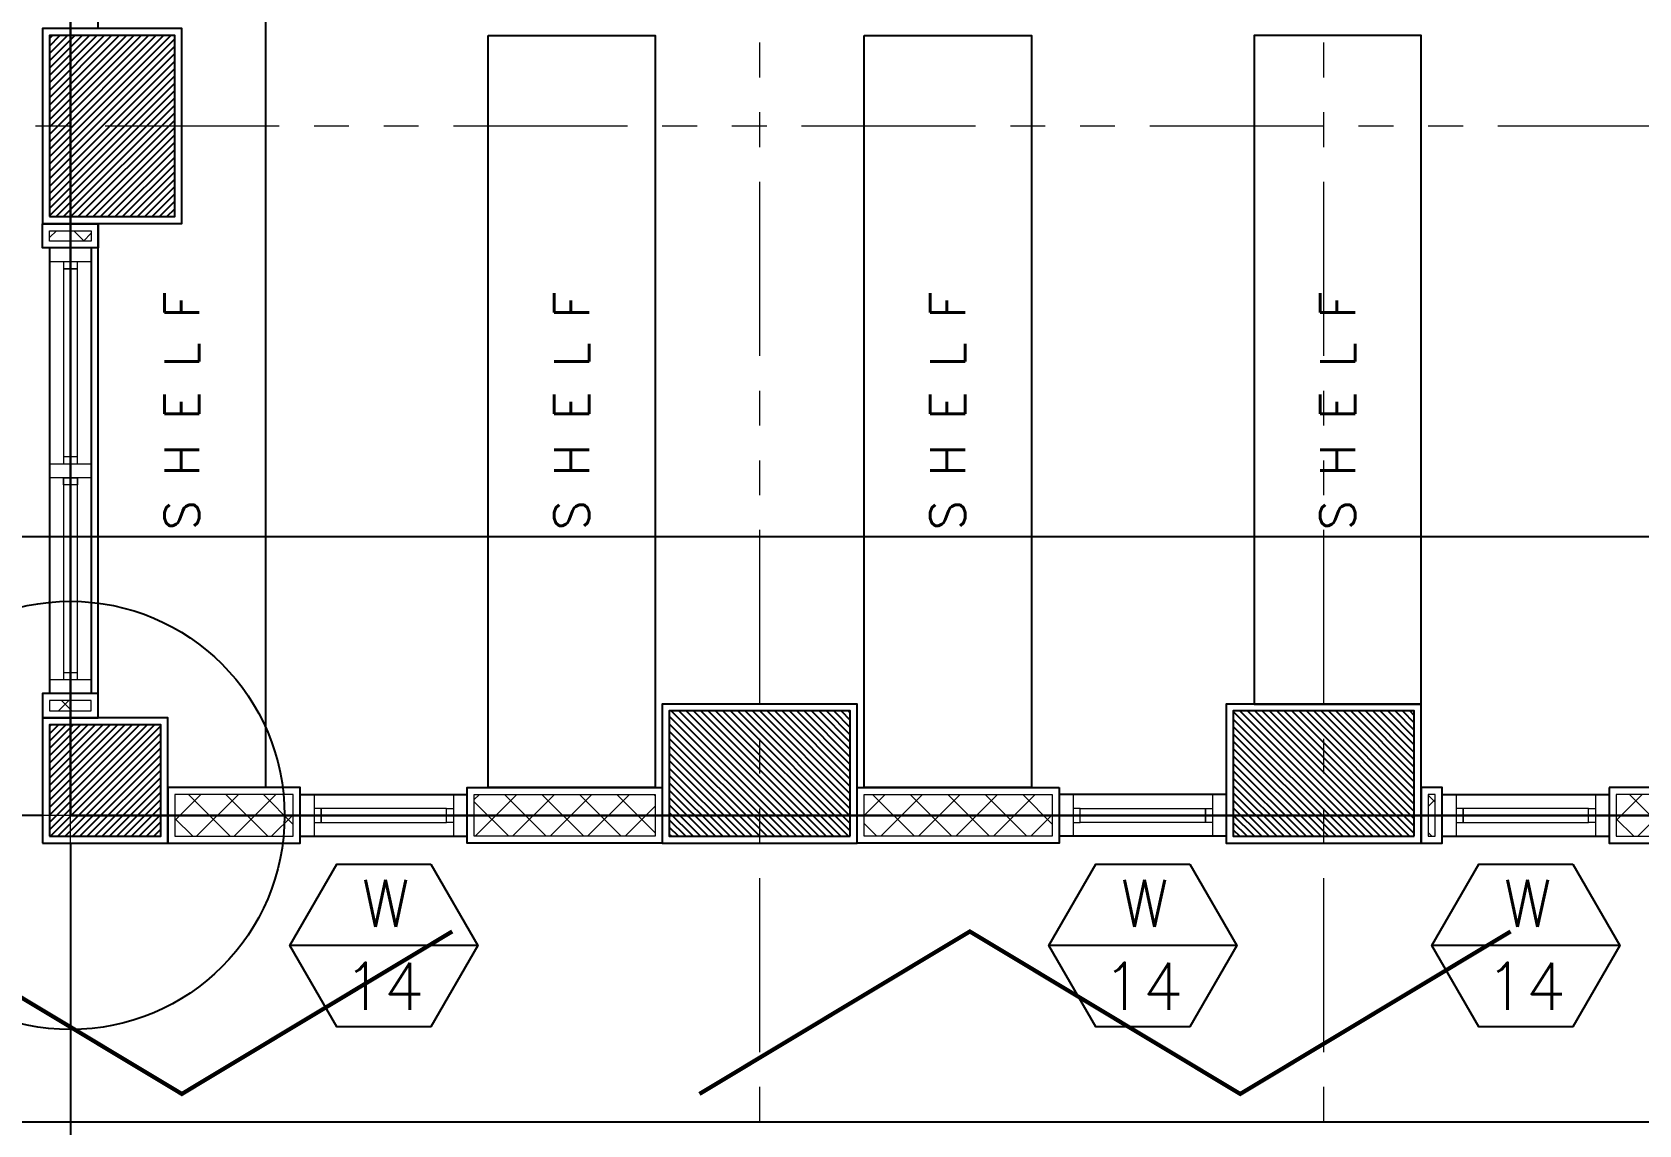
# Model space of a CAD drawing. Header units: metres. Extents: x -12400 to 1, y 0 to 106422.
# Drawn here: x -12086.89 to -12081.12, y 106387.46 to 106391.38 of the extents above; entities that cross this region are included whole.
import ezdxf
from ezdxf.enums import TextEntityAlignment as Align

# ---------------------------------------------------------------- set-up
doc = ezdxf.new("R2010")
doc.units = ezdxf.units.M
doc.header["$PDMODE"] = 35
doc.linetypes.add('PHANTOM2', pattern=[1.25, 0.625, -0.125, 0.125, -0.125, 0.125, -0.125])
for name, color, linetype, lineweight in [('.3', 6, 'Continuous', 30), ('0.1', 1, 'Continuous', 9), ('0.20', 2, 'Continuous', 20), ('A-DIM-100', 8, 'Continuous', 0), ('DIM 001', 251, 'Continuous', 13), ('HATCH', 250, 'Continuous', 5)]:
    doc.layers.add(name, color=color, linetype=linetype, lineweight=lineweight)
for name, color, linetype in [('1AR', 1, 'Continuous'), ('FIXTURE', 35, 'Continuous'), ('FURNITURE', 1, 'Continuous'), ('SCH-WIND', 181, 'Continuous'), ('stone', 15, 'Continuous'), ('WALL', 7, 'Continuous'), ('WINDOW', 1, 'Continuous')]:
    doc.layers.add(name, color=color, linetype=linetype)
doc.layers.add('GUIDELINES', color=206, linetype='Continuous', plot=False)
doc.styles.add('DIMTXT-100', font='arial.ttf')
doc.styles.add('swis721', font='swiss.ttf')
doc.styles.add('T-0.15', font='romans.shx', dxfattribs={"height": 0.15})
doc.styles.add('T.25', font='romans.shx', dxfattribs={"height": 0.2})
doc.dimstyles.new('D-100', dxfattribs={"dimtxt": 0.2, "dimasz": 0.15, "dimexe": 0.1, "dimexo": 0.1, "dimgap": 0.1, "dimtad": 1, "dimdec": 3, "dimzin": 4, "dimdsep": 46, "dimtxsty": 'DIMTXT-100', "dimblk": 'ARCHTICK', "dimcen": 0.2, "dimdle": 0.1, "dimclrd": 8, "dimclre": 8, "dimclrt": 2, "dimadec": 0, "dimazin": 1, "dimtfac": 1, "dimtdec": 3, "dimtofl": 0, "dimtmove": 2, "dimatfit": 3, "dimfxl": 1, "dimarcsym": 0})
doc.dimstyles.new('DIM 200', dxfattribs={"dimtxt": 200, "dimasz": 1, "dimexe": 0, "dimexo": 40, "dimgap": 50, "dimtad": 1, "dimtoh": 1, "dimdec": 0, "dimlfac": 2, "dimtxsty": 'swis721', "dimblk": 'CIR', "dimcen": 0, "dimclrd": 155, "dimclre": 155, "dimclrt": 4, "dimadec": 0, "dimazin": 0, "dimtfac": 1, "dimtdec": 0, "dimtix": 1, "dimtmove": 1, "dimatfit": 3, "dimldrblk": 'CIR', "dimfxl": 0, "dimarcsym": 0})

# ---------------------------------------------------------------- blocks, each defined once
blk = doc.blocks.new('CIR')
at = {"color": 4}
blk.add_circle((0, 0), 50, dxfattribs=at)
blk = doc.blocks.new('_ArchTick')
at = {"color": 0, "linetype": 'ByBlock', "const_width": 0.15}
blk.add_lwpolyline([(-0.5, -0.5), (0.5, 0.5)], dxfattribs=at)
blk = doc.blocks.new('*D1877')
at = {"layer": 'DEFPOINTS', "color": 0, "transparency": 16777216}
for p in [(-12086.75441529414, 106407.0702236537), (-12089.80441529416, 106388.5702236537), (-12086.75441529414, 106388.5702236537)]:
    blk.add_point(p, dxfattribs=at)
at = {"layer": 'DIM 001', "color": 8, "lineweight": -2, "transparency": 16777216}
for p, q in [((-12089.80441529416, 106407.1702236538), (-12089.80441529416, 106388.4702236537)), ((-12086.85441529414, 106407.0702236537), (-12089.90441529416, 106407.0702236537)), ((-12086.85441529414, 106388.5702236537), (-12089.90441529416, 106388.5702236537))]:
    blk.add_line(p, q, dxfattribs=at)
at = {"layer": 'DIM 001', "color": 8, "lineweight": -2, "transparency": 16777216, "xscale": 0.15, "yscale": 0.15, "zscale": 0.15}
for p, rotation in [((-12089.80441529416, 106407.0702236537), 90), ((-12089.80441529416, 106388.5702236537), 270)]:
    blk.add_blockref('_ArchTick', p, dxfattribs=dict(at, rotation=rotation))
at = {"layer": 'DIM 001', "color": 2, "transparency": 16777216, "insert": (-12090.00652989168, 106397.8202236537), "char_height": 0.2, "attachment_point": 5, "rotation": 90, "style": 'DIMTXT-100'}
blk.add_mtext('18.500', dxfattribs=at)
blk = doc.blocks.new('*D1878')
at = {"layer": 'DEFPOINTS', "color": 0, "transparency": 16777216}
for p in [(-12086.75441529414, 106388.5702236537), (-12089.80441529417, 106387.4702236538), (-12087.85441529414, 106387.4702236538)]:
    blk.add_point(p, dxfattribs=at)
at = {"layer": 'DIM 001', "color": 8, "lineweight": -2, "transparency": 16777216}
for p, q in [((-12089.80441529417, 106388.6702236538), (-12089.80441529417, 106387.3702236538)), ((-12086.85441529414, 106388.5702236537), (-12089.90441529417, 106388.5702236537)), ((-12087.95441529414, 106387.4702236538), (-12089.90441529417, 106387.4702236538))]:
    blk.add_line(p, q, dxfattribs=at)
at = {"layer": 'DIM 001', "color": 8, "lineweight": -2, "transparency": 16777216, "xscale": 0.15, "yscale": 0.15, "zscale": 0.15}
for p, rotation in [((-12089.80441529417, 106388.5702236537), 90), ((-12089.80441529417, 106387.4702236538), 270)]:
    blk.add_blockref('_ArchTick', p, dxfattribs=dict(at, rotation=rotation))
at = {"layer": 'DIM 001', "color": 2, "transparency": 16777216, "insert": (-12090.00652989168, 106388.0202236537), "char_height": 0.2, "attachment_point": 5, "rotation": 90, "style": 'DIMTXT-100'}
blk.add_mtext('1.100', dxfattribs=at)
blk = doc.blocks.new('*D1879')
at = {"layer": 'DEFPOINTS', "color": 0, "transparency": 16777216}
for p in [(-12089.35441529416, 106392.4452236538), (-12086.75441529419, 106392.4452236538), (-12086.75441529414, 106388.5702236538)]:
    blk.add_point(p, dxfattribs=at)
at = {"layer": 'DIM 001', "color": 8, "lineweight": -2, "transparency": 16777216}
for p, q in [((-12089.35441529416, 106388.4702236538), (-12089.35441529416, 106392.5452236538)), ((-12086.85441529419, 106392.4452236538), (-12089.45441529416, 106392.4452236538)), ((-12086.85441529414, 106388.5702236538), (-12089.45441529416, 106388.5702236538))]:
    blk.add_line(p, q, dxfattribs=at)
at = {"layer": 'DIM 001', "color": 8, "lineweight": -2, "transparency": 16777216, "xscale": 0.15, "yscale": 0.15, "zscale": 0.15}
for p, rotation in [((-12089.35441529416, 106392.4452236538), 90), ((-12089.35441529416, 106388.5702236538), 270)]:
    blk.add_blockref('_ArchTick', p, dxfattribs=dict(at, rotation=rotation))
at = {"layer": 'DIM 001', "color": 2, "transparency": 16777216, "insert": (-12089.55659810449, 106390.5077236537), "char_height": 0.2, "attachment_point": 5, "rotation": 90, "style": 'DIMTXT-100'}
blk.add_mtext('3.875', dxfattribs=at)
blk = doc.blocks.new('*D1888')
at = {"layer": 'DEFPOINTS', "color": 0, "transparency": 16777216}
for p in [(-12074.90441529414, 106393.8452236537), (-12088.9044152942, 106389.5702236539), (-12077.75441529414, 106389.5702236539)]:
    blk.add_point(p, dxfattribs=at)
at = {"layer": 'DIM 001', "color": 8, "lineweight": -2, "transparency": 16777216}
for p, q in [((-12088.9044152942, 106393.9452236537), (-12088.9044152942, 106389.4702236539)), ((-12075.00441529414, 106393.8452236537), (-12089.0044152942, 106393.8452236537)), ((-12077.85441529414, 106389.5702236539), (-12089.0044152942, 106389.5702236539))]:
    blk.add_line(p, q, dxfattribs=at)
at = {"layer": 'DIM 001', "color": 8, "lineweight": -2, "transparency": 16777216, "xscale": 0.15, "yscale": 0.15, "zscale": 0.15}
for p, rotation in [((-12088.9044152942, 106393.8452236537), 90), ((-12088.9044152942, 106389.5702236539), 270)]:
    blk.add_blockref('_ArchTick', p, dxfattribs=dict(at, rotation=rotation))
at = {"layer": 'DIM 001', "color": 2, "transparency": 16777216, "insert": (-12089.10652989171, 106391.7077236538), "char_height": 0.2, "attachment_point": 5, "rotation": 90, "style": 'DIMTXT-100'}
blk.add_mtext('4.275', dxfattribs=at)
blk = doc.blocks.new('*D1889')
at = {"layer": 'DEFPOINTS', "color": 0, "transparency": 16777216}
for p in [(-12077.75441529414, 106389.5702236539), (-12088.90441529431, 106388.5702236538), (-12086.75441529414, 106388.5702236538)]:
    blk.add_point(p, dxfattribs=at)
at = {"layer": 'DIM 001', "color": 8, "lineweight": -2, "transparency": 16777216}
for p, q in [((-12088.90441529431, 106389.6702236539), (-12088.90441529431, 106388.4702236538)), ((-12077.85441529414, 106389.5702236539), (-12089.00441529431, 106389.5702236539)), ((-12086.85441529414, 106388.5702236538), (-12089.00441529431, 106388.5702236538))]:
    blk.add_line(p, q, dxfattribs=at)
at = {"layer": 'DIM 001', "color": 8, "lineweight": -2, "transparency": 16777216, "xscale": 0.15, "yscale": 0.15, "zscale": 0.15}
for p, rotation in [((-12088.90441529431, 106389.5702236539), 90), ((-12088.90441529431, 106388.5702236538), 270)]:
    blk.add_blockref('_ArchTick', p, dxfattribs=dict(at, rotation=rotation))
at = {"layer": 'DIM 001', "color": 2, "transparency": 16777216, "insert": (-12089.10652989182, 106389.0702236538), "char_height": 0.2, "attachment_point": 5, "rotation": 90, "style": 'DIMTXT-100'}
blk.add_mtext('1.000', dxfattribs=at)
blk = doc.blocks.new('*D1852')
at = {"layer": 'DEFPOINTS', "color": 0, "transparency": 16777216}
for p in [(-12086.75441529414, 106388.5702236537), (-12087.85441529414, 106387.4702236537), (-12086.75441529414, 106384.4202236537)]:
    blk.add_point(p, dxfattribs=at)
at = {"layer": 'DIM 001', "color": 8, "lineweight": -2, "transparency": 16777216}
for p, q in [((-12086.75441529414, 106388.4702236537), (-12086.75441529414, 106384.3202236537)), ((-12087.85441529414, 106387.3702236537), (-12087.85441529414, 106384.3202236537)), ((-12087.95441529414, 106384.4202236537), (-12086.65441529414, 106384.4202236537))]:
    blk.add_line(p, q, dxfattribs=at)
at = {"layer": 'DIM 001', "color": 8, "lineweight": -2, "transparency": 16777216, "xscale": 0.15, "yscale": 0.15, "zscale": 0.15, "rotation": 180}
blk.add_blockref('_ArchTick', (-12087.85441529414, 106384.4202236537), dxfattribs=at)
at = {"layer": 'DIM 001', "color": 8, "lineweight": -2, "transparency": 16777216, "xscale": 0.15, "yscale": 0.15, "zscale": 0.15}
blk.add_blockref('_ArchTick', (-12086.75441529414, 106384.4202236537), dxfattribs=at)
at = {"layer": 'DIM 001', "color": 2, "transparency": 16777216, "insert": (-12087.30441529414, 106384.6223382513), "char_height": 0.2, "attachment_point": 5, "style": 'DIMTXT-100'}
blk.add_mtext('1.100', dxfattribs=at)
blk = doc.blocks.new('*D1853')
at = {"layer": 'DEFPOINTS', "color": 0, "transparency": 16777216}
for p in [(-12086.75441529414, 106388.5702236537), (-12060.75441529414, 106388.5702236537), (-12060.75441529414, 106384.4202236537)]:
    blk.add_point(p, dxfattribs=at)
at = {"layer": 'DIM 001', "color": 8, "lineweight": -2, "transparency": 16777216}
for p, q in [((-12086.75441529414, 106388.4702236537), (-12086.75441529414, 106384.3202236537)), ((-12060.75441529414, 106388.4702236537), (-12060.75441529414, 106384.3202236537)), ((-12086.85441529414, 106384.4202236537), (-12060.65441529414, 106384.4202236537))]:
    blk.add_line(p, q, dxfattribs=at)
at = {"layer": 'DIM 001', "color": 8, "lineweight": -2, "transparency": 16777216, "xscale": 0.15, "yscale": 0.15, "zscale": 0.15, "rotation": 180}
blk.add_blockref('_ArchTick', (-12086.75441529414, 106384.4202236537), dxfattribs=at)
at = {"layer": 'DIM 001', "color": 8, "lineweight": -2, "transparency": 16777216, "xscale": 0.15, "yscale": 0.15, "zscale": 0.15}
blk.add_blockref('_ArchTick', (-12060.75441529414, 106384.4202236537), dxfattribs=at)
at = {"layer": 'DIM 001', "color": 2, "transparency": 16777216, "insert": (-12073.75441529414, 106384.6223382513), "char_height": 0.2, "attachment_point": 5, "style": 'DIMTXT-100'}
blk.add_mtext('26.000', dxfattribs=at)
blk = doc.blocks.new('*D1892')
at = {"layer": 'DEFPOINTS', "color": 0, "transparency": 16777216}
for p in [(-12086.75441529414, 106388.5702236537), (-12077.75441529414, 106388.5702236537), (-12077.75441529414, 106384.8702236537)]:
    blk.add_point(p, dxfattribs=at)
at = {"layer": 'DIM 001', "color": 8, "lineweight": -2, "transparency": 16777216}
for p, q in [((-12086.75441529414, 106388.4702236537), (-12086.75441529414, 106384.7702236537)), ((-12077.75441529414, 106388.4702236537), (-12077.75441529414, 106384.7702236537)), ((-12086.85441529414, 106384.8702236537), (-12077.65441529414, 106384.8702236537))]:
    blk.add_line(p, q, dxfattribs=at)
at = {"layer": 'DIM 001', "color": 8, "lineweight": -2, "transparency": 16777216, "xscale": 0.15, "yscale": 0.15, "zscale": 0.15, "rotation": 180}
blk.add_blockref('_ArchTick', (-12086.75441529414, 106384.8702236537), dxfattribs=at)
at = {"layer": 'DIM 001', "color": 8, "lineweight": -2, "transparency": 16777216, "xscale": 0.15, "yscale": 0.15, "zscale": 0.15}
blk.add_blockref('_ArchTick', (-12077.75441529414, 106384.8702236537), dxfattribs=at)
at = {"layer": 'DIM 001', "color": 2, "transparency": 16777216, "insert": (-12082.25441529414, 106385.0723382513), "char_height": 0.2, "attachment_point": 5, "style": 'DIMTXT-100'}
blk.add_mtext('9.000', dxfattribs=at)
blk = doc.blocks.new('*D1896')
at = {"layer": 'DEFPOINTS', "color": 0, "transparency": 16777216}
for p in [(-12079.45441529414, 106392.4452236537), (-12086.75441529414, 106388.5702236537), (-12079.45441529414, 106385.3202236537)]:
    blk.add_point(p, dxfattribs=at)
at = {"layer": 'DIM 001', "color": 8, "lineweight": -2, "transparency": 16777216}
for p, q in [((-12079.45441529414, 106392.3452236537), (-12079.45441529414, 106385.2202236537)), ((-12086.75441529414, 106388.4702236537), (-12086.75441529414, 106385.2202236537)), ((-12086.85441529414, 106385.3202236537), (-12079.35441529414, 106385.3202236537))]:
    blk.add_line(p, q, dxfattribs=at)
at = {"layer": 'DIM 001', "color": 8, "lineweight": -2, "transparency": 16777216, "xscale": 0.15, "yscale": 0.15, "zscale": 0.15, "rotation": 180}
blk.add_blockref('_ArchTick', (-12086.75441529414, 106385.3202236537), dxfattribs=at)
at = {"layer": 'DIM 001', "color": 8, "lineweight": -2, "transparency": 16777216, "xscale": 0.15, "yscale": 0.15, "zscale": 0.15}
blk.add_blockref('_ArchTick', (-12079.45441529414, 106385.3202236537), dxfattribs=at)
at = {"layer": 'DIM 001', "color": 2, "transparency": 16777216, "insert": (-12083.10441529414, 106385.5224064641), "char_height": 0.2, "attachment_point": 5, "style": 'DIMTXT-100'}
blk.add_mtext('7.300', dxfattribs=at)
blk = doc.blocks.new('A$C1B753C5A')
at = {"layer": 'WALL'}
h = blk.add_hatch(dxfattribs=at)
h.set_pattern_fill('ANSI31', color=250, scale=0.15)
h.set_pattern_definition([(45, (-1494.388102653662, 303.0677240852394), (-0.01325825214724777, 0.01325825214724777), [])])
h.paths.add_polyline_path([(0.4750000000001364, 0.6749999999999545), (0.02500000000009089, 0.6749999999999545), (0.02500000000009095, 0.02499999999997721), (0.4750000000001364, 0.02499999999997721)])
at = {"color": 7}
blk.add_lwpolyline([(0, 0), (0.5000000000002274, 0), (0.5000000000002274, 0.6999999999999318), (0, 0.6999999999999318)], close=True, dxfattribs=at)
at = {"layer": 'stone', "color": 5}
blk.add_lwpolyline([(0.02500000000009095, 0.02499999999997726), (0.4750000000001364, 0.02499999999997726), (0.4750000000001364, 0.6749999999999545), (0.02500000000009095, 0.6749999999999545)], close=True, dxfattribs=at)
blk = doc.blocks.new('COLUMNS2F')
at = {"layer": 'WALL'}
h = blk.add_hatch(dxfattribs=at)
h.set_pattern_fill('ANSI31', color=250, scale=0.15)
h.set_pattern_definition([(45, (-13657.4425179478, 106628.7176805967), (-0.01325825214724777, 0.01325825214724777), [])])
h.paths.add_polyline_path([(-12162.62941529414, 106326.0749565114), (-12163.02941529414, 106326.0749565114), (-12163.02941529414, 106325.6749565114), (-12162.62941529414, 106325.6749565114)])
at = {"color": 7}
blk.add_lwpolyline([(-12163.05441529414, 106325.6499565114), (-12162.60441529414, 106325.6499565114), (-12162.60441529414, 106326.0999565114), (-12163.05441529414, 106326.0999565114)], close=True, dxfattribs=at)
at = {"layer": 'stone', "color": 5}
blk.add_lwpolyline([(-12163.02941529414, 106325.6749565114), (-12162.62941529414, 106325.6749565114), (-12162.62941529414, 106326.0749565114), (-12163.02941529414, 106326.0749565114)], close=True, dxfattribs=at)
blk.add_blockref('A$C1B753C5A', (-12163.05441529414, 106327.8749565114))
at = {"rotation": 90}
for p in [(-12160.12941529414, 106325.6499565114), (-12158.10441529414, 106325.6499565114)]:
    blk.add_blockref('A$C1B753C5A', p, dxfattribs=at)
blk = doc.blocks.new('*U1759')
at = {"layer": 'HATCH'}
h = blk.add_hatch(dxfattribs=at)
h.set_pattern_fill('ANSI37', color=256, scale=0.03, angle=-180)
h.set_pattern_definition([(225, (-0.3874999999763511, 0), (0.06735192090801863, -0.06735192090801868), []), (314.9999999999999, (-0.3874999999763511, 0), (0.06735192090801868, 0.06735192090801861), [])])
h.paths.add_polyline_path([(0.02500000000873115, 0.1749999999883585), (0.02500000000873115, 0.02499999999417923), (0.6750000000291058, 0.02499999999417923), (0.6750000000291058, 0.1749999999883585)])
blk.add_lwpolyline([(0, 0.1999999999825377), (0, 0), (0.700000000023285, 0), (0.700000000023285, 0.1999999999825377)], close=True)
blk.add_lwpolyline([(0.02500000000873115, 0.1749999999883585), (0.02500000000873115, 0.02499999999417923), (0.6750000000291058, 0.02499999999417923), (0.6750000000291058, 0.1749999999883585)], close=True, dxfattribs=at)
blk = doc.blocks.new('*U1743')
at = {"layer": 'HATCH'}
h = blk.add_hatch(dxfattribs=at)
h.set_pattern_fill('ANSI37', color=256, scale=0.03, angle=-180)
h.set_pattern_definition([(225, (-0.3624999999914839, 0), (0.06735192090801863, -0.06735192090801868), []), (314.9999999999999, (-0.3624999999914839, 0), (0.06735192090801868, 0.06735192090801861), [])])
h.paths.add_polyline_path([(0.02500000000873115, 0.1749999999883585), (0.02500000000873115, 0.02499999999417923), (0.700000000013973, 0.02499999999417923), (0.700000000013973, 0.1749999999883585)])
blk.add_lwpolyline([(0, 0.1999999999825377), (0, 0), (0.7250000000081522, 0), (0.7250000000081522, 0.1999999999825377)], close=True)
blk.add_lwpolyline([(0.02500000000873115, 0.1749999999883585), (0.02500000000873115, 0.02499999999417923), (0.700000000013973, 0.02499999999417923), (0.700000000013973, 0.1749999999883585)], close=True, dxfattribs=at)
blk = doc.blocks.new('*U1775')
at = {"layer": 'HATCH'}
h = blk.add_hatch(dxfattribs=at)
h.set_pattern_fill('ANSI37', color=256, scale=0.03, angle=-180)
h.set_pattern_definition([(225, (-0.2874999999911887, 0), (0.06735192090801863, -0.06735192090801868), []), (314.9999999999999, (-0.2874999999911887, 0), (0.06735192090801868, 0.06735192090801861), [])])
h.paths.add_polyline_path([(0.02500000000873115, 0.1749999999883585), (0.02500000000873115, 0.02499999999417923), (0.7750000000142683, 0.02499999999417923), (0.7750000000142683, 0.1749999999883585)])
blk.add_lwpolyline([(0, 0.1999999999825377), (0, 0), (0.8000000000084475, 0), (0.8000000000084475, 0.1999999999825377)], close=True)
blk.add_lwpolyline([(0.02500000000873115, 0.1749999999883585), (0.02500000000873115, 0.02499999999417923), (0.7750000000142683, 0.02499999999417923), (0.7750000000142683, 0.1749999999883585)], close=True, dxfattribs=at)
blk = doc.blocks.new('*U1760')
at = {"layer": 'HATCH'}
h = blk.add_hatch(dxfattribs=at)
h.set_pattern_fill('ANSI37', color=256, scale=0.03, angle=-180)
h.set_pattern_definition([(225, (-0.6124999999766465, 0), (0.06735192090801863, -0.06735192090801868), []), (314.9999999999999, (-0.6124999999766465, 0), (0.06735192090801868, 0.06735192090801861), [])])
h.paths.add_polyline_path([(0.02500000000873115, 0.1749999999883585), (0.02500000000873115, 0.02499999999417923), (0.4500000000288104, 0.02499999999417923), (0.4500000000288104, 0.1749999999883585)])
blk.add_lwpolyline([(0, 0.1999999999825377), (0, 0), (0.4750000000229896, 0), (0.4750000000229896, 0.1999999999825377)], close=True)
blk.add_lwpolyline([(0.02500000000873115, 0.1749999999883585), (0.02500000000873115, 0.02499999999417923), (0.4500000000288104, 0.02499999999417923), (0.4500000000288104, 0.1749999999883585)], close=True, dxfattribs=at)
blk = doc.blocks.new('*U1763')
at = {"layer": 'HATCH'}
h = blk.add_hatch(dxfattribs=at)
h.set_pattern_fill('ANSI37', color=256, scale=0.03, angle=-180)
h.set_pattern_definition([(225, (-1.012499999955173, 0), (0.06735192090801863, -0.06735192090801868), []), (314.9999999999999, (-1.012499999955173, 0), (0.06735192090801868, 0.06735192090801861), [])])
h.paths.add_polyline_path([(0.02500000000873115, 0.1749999999883585), (0.02500000000873115, 0.02499999999417923), (0.05000000005028427, 0.02499999999417923), (0.05000000005028427, 0.1749999999883585)])
blk.add_lwpolyline([(0, 0.1999999999825377), (0, 0), (0.0750000000444635, 0), (0.0750000000444635, 0.1999999999825377)], close=True)
blk.add_lwpolyline([(0.02500000000873115, 0.1749999999883585), (0.02500000000873115, 0.02499999999417923), (0.05000000005028427, 0.02499999999417923), (0.05000000005028427, 0.1749999999883585)], close=True, dxfattribs=at)
blk = doc.blocks.new('W05')
at = {"layer": '.3', "color": 3}
for points in [[(0.07500000004074536, 0.8500000006897608), (0.07500000022992026, 1.525000000678119)], [(0.07500000001164153, 0.07499999999708962), (0.07500000004074536, 0.75000000068394)]]:
    blk.add_lwpolyline(points, dxfattribs=at)
at = {"layer": '0.20'}
for points in [[(0.1500000002852175, 1.550000000672298), (0.1500000002852175, 1.600000000675209), (2.764863893389702e-10, 1.600000000675209), (2.764863893389702e-10, 1.550000000672298)], [(0.1000000002095476, 1.550000000672298), (0.1000000002095476, 1.525000000678119), (0.0500000002066372, 1.525000000678119), (0.0500000002066372, 1.550000000672298)], [(0.1500000001105946, 0.7750000006926712), (0.1500000001105946, 0.8250000006810296), (1.01863406598568e-10, 0.8250000006810296), (1.01863406598568e-10, 0.7750000006926712)], [(0.1000000000349246, 0.8250000006810296), (0.1000000000349246, 0.8500000006897608), (0.05000000003201421, 0.8500000006897608), (0.05000000003201421, 0.8250000006810296)], [(0.1000000000349246, 0.7750000006926712), (0.1000000000349246, 0.75000000068394), (0.05000000003201421, 0.75000000068394), (0.05000000003201421, 0.7750000006926712)], [(0.1000000000058208, 0.07499999999708962), (0.1000000000058208, 0.04999999998835847), (0.05000000000291038, 0.04999999998835847), (0.05000000000291038, 0.07499999999708962)], [(0.1500000000087311, 0), (0.1500000000087311, 0.04999999998835847), (0, 0.04999999998835847), (0, 0)]]:
    blk.add_lwpolyline(points, close=True, dxfattribs=at)
at = {"layer": '0.20', "color": 8}
for points in [[(0.05000000003201421, 0.8250000006810296), (0.05000000023574103, 1.550000000672298)], [(0.1000000002386514, 1.550000000672298), (0.1000000000349246, 0.8250000006810296)], [(0.1000000000349246, 0.7750000006926712), (0.1000000000058208, 0.07499999999708962), (0.05000000000291038, 0.07499999999708962), (0.05000000003201421, 0.7750000006926712)]]:
    blk.add_lwpolyline(points, dxfattribs=at)
at = {"layer": 'WINDOW'}
for p, q in [((0, 0), (2.728484105318785e-10, 1.600000000675209)), ((0.1500000000087311, 0), (0.1500000002815796, 1.600000000675209))]:
    blk.add_line(p, q, dxfattribs=at)
blk = doc.blocks.new('*U1772')
at = {"layer": 'HATCH'}
h = blk.add_hatch(dxfattribs=at)
h.set_pattern_fill('ANSI37', color=256, scale=0.03, angle=-180)
h.set_pattern_definition([(225, (-1.000384623513239, 0), (0.06735192090801863, -0.06735192090801868), []), (314.9999999999999, (-1.000384623513239, 0), (0.06735192090801868, 0.06735192090801861), [])])
h.paths.add_polyline_path([(0.02500000000873115, 0.1749999999883585), (0.02500000000873115, 0.02499999999417923), (0.0621153764922181, 0.02499999999417923), (0.0621153764922181, 0.1749999999883585)])
blk.add_lwpolyline([(0, 0.1999999999825377), (0, 0), (0.08711537648639733, 0), (0.08711537648639733, 0.1999999999825377)], close=True)
blk.add_lwpolyline([(0.02500000000873115, 0.1749999999883585), (0.02500000000873115, 0.02499999999417923), (0.0621153764922181, 0.02499999999417923), (0.0621153764922181, 0.1749999999883585)], close=True, dxfattribs=at)
blk = doc.blocks.new('FP_5F')
at = {"layer": '.3', "color": 3}
for points in [[(2.000000000001819, 1.100000000005821), (2.450000000000728, 1.100000000005821)], [(5.175000000001091, 1.100000000005821), (4.725000000000364, 1.100000000005821)], [(6.100000000036744, 1.100000000005821), (6.550000000035652, 1.100000000005821)]]:
    blk.add_lwpolyline(points, dxfattribs=at)
at = {"layer": '0.20'}
for points in [[(1.925000000001091, 1.17500000000291), (1.975000000000364, 1.17500000000291), (1.975000000000364, 1.025000000008731), (1.925000000001091, 1.025000000008731)], [(2.525000000001455, 1.17500000000291), (2.475000000000364, 1.17500000000291), (2.475000000000364, 1.025000000008731), (2.525000000001455, 1.025000000008731)], [(4.650000000001455, 1.17500000000291), (4.700000000000728, 1.17500000000291), (4.700000000000728, 1.025000000008731), (4.650000000001455, 1.025000000008731)], [(5.25, 1.17500000000291), (5.200000000000728, 1.17500000000291), (5.200000000000728, 1.025000000008731), (5.25, 1.025000000008731)], [(6.025000000036016, 1.17500000000291), (6.075000000035288, 1.17500000000291), (6.075000000035288, 1.025000000008731), (6.025000000036016, 1.025000000008731)], [(6.62500000003638, 1.17500000000291), (6.575000000035288, 1.17500000000291), (6.575000000035288, 1.025000000008731), (6.62500000003638, 1.025000000008731)], [(2.000000000001819, 1.125), (1.975000000000364, 1.125), (1.975000000000364, 1.075000000011642), (2.000000000001819, 1.075000000011642)], [(2.450000000000728, 1.125), (2.475000000000364, 1.125), (2.475000000000364, 1.075000000011642), (2.450000000000728, 1.075000000011642)], [(4.725000000000364, 1.125), (4.700000000000728, 1.125), (4.700000000000728, 1.075000000011642), (4.725000000000364, 1.075000000011642)], [(5.175000000001091, 1.125), (5.200000000000728, 1.125), (5.200000000000728, 1.075000000011642), (5.175000000001091, 1.075000000011642)], [(6.100000000036744, 1.125), (6.075000000035288, 1.125), (6.075000000035288, 1.075000000011642), (6.100000000036744, 1.075000000011642)], [(6.550000000035652, 1.125), (6.575000000035288, 1.125), (6.575000000035288, 1.075000000011642), (6.550000000035652, 1.075000000011642)]]:
    blk.add_lwpolyline(points, close=True, dxfattribs=at)
at = {"layer": '0.20', "color": 8}
for points in [[(2.450000000000728, 1.125), (2.000000000001819, 1.125), (2.000000000001819, 1.075000000011642), (2.450000000000728, 1.075000000011642)], [(4.725000000000364, 1.125), (5.175000000001091, 1.125), (5.175000000001091, 1.075000000011642), (4.725000000000364, 1.075000000011642)], [(6.550000000035652, 1.125), (6.100000000036744, 1.125), (6.100000000036744, 1.075000000011642), (6.550000000035652, 1.075000000011642)]]:
    blk.add_lwpolyline(points, close=True, dxfattribs=at)
at = {"layer": '1AR', "color": 1}
blk.add_lwpolyline([(10.20000000000073, 19.69999999998254), (10.20000000000073, 20.69999999998254), (0, 20.69999999998254), (0, 0), (10.20000000000437, -1.164153218269348e-10), (10.19999999999891, 1.000000000014552)], dxfattribs=at)
at = {"layer": 'FIXTURE'}
for points in [[(0.5291979850462667, 0.6833166986034485, 0.015, 0.015, 0), (1.499999998250132, 0.09999999999126885, 0.015, 0.015, 0), (2.470802011453998, 0.6833166986034485, 0.015, 0.015, 0)], [(6.27080201213721, 0.6833166984724812, 0.015, 0.015, 0), (5.299999998933345, 0.09999999986030161, 0.015, 0.015, 0), (4.329197985729479, 0.6833166984724812, 0.015, 0.015, 0), (3.358395972525614, 0.09999999986030161, 0, 0, 0)]]:
    blk.add_lwpolyline(points, format="xyseb", dxfattribs=at)
at = {"layer": 'FURNITURE'}
for points in [[(1.199999999971624, 3.224999999627471), (1.499999999992724, 3.224999999627471), (1.499999999992724, 3.924999999624561), (1.199999999971624, 3.924999999624561), (1.199999999971624, 4.899999999644933), (1.799999999971988, 4.899999999644933), (1.799999999971988, 1.19999999961874), (1.449999999993452, 1.19999999961874), (1.449999999993452, 1.449999999633292), (1.199999999971624, 1.449999999633292)], [(2.600000000002183, 3.900000000023283), (3.200000000002547, 3.900000000023283), (3.200000000002547, 1.200000000011642), (2.600000000002183, 1.200000000011642)], [(3.950000000000728, 3.900000000008731), (4.550000000001091, 3.900000000008731), (4.550000000001091, 1.19999999999709), (3.950000000000728, 1.19999999999709)], [(5.950000000000728, 1.5), (5.950000000000728, 3.900000000008731), (5.350000000000364, 3.900000000008731), (5.350000000000364, 1.5), (5.950000000000728, 1.5), (5.950000000000728, 1.5), (5.950000000000728, 1.5)]]:
    blk.add_lwpolyline(points, close=True, dxfattribs=at)
at = {"layer": 'GUIDELINES'}
for points in [[(1.100000000000364, 19.60000000000582), (10.10000000000036, 19.60000000000582), (10.10000000000036, 18.90000000000873), (18.10000000000036, 18.90000000000873), (18.10000000000036, 19.60000000000582), (27.10000000000036, 19.60000000000582), (27.10000000000036, 1.100000000005821), (18.10000000000036, 1.100000000005821), (18.10000000000036, 2.100000000122236), (10.10000000000036, 2.100000000122236), (10.10000000000036, 1.100000000005821), (1.100000000000364, 1.100000000005821)], [(10.10000000000218, 14.69999999999709), (10.10000000000036, 14.69999999999709), (10.10000000000036, 6.875), (10.10000000000036, 6.875), (10.10000000000036, 1.099999999991269), (1.100000000000364, 1.099999999991269), (1.100000000000364, 19.59999999999127), (10.10000000000036, 19.59999999999127)], [(10.10000000000036, 4.975000000020373), (10.10000000000036, 4.975000000020373), (10.10000000000036, 4.975000000020373), (1.099999999945794, 4.975000000020373), (1.100000000000364, 1.100000000005821), (10.10000000002947, 1.100000000005821)]]:
    blk.add_lwpolyline(points, close=True, dxfattribs=at)
at = {"layer": 'WINDOW'}
for p, q in [((1.925000000001091, 1.17500000000291), (2.525000000001455, 1.17500000000291)), ((5.25, 1.17500000000291), (4.650000000001455, 1.17500000000291)), ((6.025000000036016, 1.17500000000291), (6.62500000003638, 1.17500000000291)), ((1.925000000001091, 1.025000000008731), (2.525000000001455, 1.025000000008731)), ((5.25, 1.025000000008731), (4.650000000001455, 1.025000000008731)), ((6.025000000036016, 1.025000000008731), (6.62500000003638, 1.025000000008731))]:
    blk.add_line(p, q, dxfattribs=at)
for name, p in [('COLUMNS2F', (12164.05441529414, -106324.6499565114)), ('*U1760', (1.450000000000728, 1)), ('*U1763', (5.950000000000728, 1.000000000014552)), ('*U1775', (6.62500000003638, 1.000000000014552))]:
    blk.add_blockref(name, p)
for name, p, xscale, rotation in [('*U1772', (1.199999999984357, 3.224615376864676), -1.000000000000013, 90), ('W05', (1.024999999712236, 3.137500000360887), -1, 180)]:
    blk.add_blockref(name, p, dxfattribs=dict(xscale=xscale, rotation=rotation))
at = {"rotation": 90}
blk.add_blockref('*U1772', (1.199999999984357, 1.450384622483398), dxfattribs=at)
at = {"xscale": -1}
for name, p in [('*U1759', (3.225000000000364, 1.000000000014552)), ('*U1743', (4.650000000001455, 1.000000000014552))]:
    blk.add_blockref(name, p, dxfattribs=at)
at = {"layer": '0.1', "color": 2, "char_height": 0.125, "attachment_point": 5, "rotation": 89.99999999999993, "style": 'T.25'}
for insert in [(1.499999999970896, 2.55250540918496), (2.899714405215491, 2.55250540918496), (4.249714405215855, 2.552505409170408), (5.649714405213672, 2.552505409170408)]:
    blk.add_mtext_dynamic_manual_height_columns('{\\C3;S H E L F}', width=1.286489697929028, gutter_width=1, heights=[0], dxfattribs=dict(at, insert=insert))
blk = doc.blocks.new('W-TAG')
at = {"layer": 'SCH-WIND'}
blk.add_line((-0.2999999999883585, 1.4210854715202e-14), (0.2999999999883585, -1.4210854715202e-14), dxfattribs=at)
blk.add_lwpolyline([(-0.1500000000232831, 0.2598076211288429), (-0.3000000000465661, 1.4210854715202e-14), (-0.1500000000232831, -0.2598076211288429), (0.1499999999650754, -0.2598076211288429), (0.2999999999883585, -1.4210854715202e-14), (0.1499999999650754, 0.2598076211288429)], close=True, dxfattribs=at)
at = {"layer": 'SCH-WIND', "color": 2, "style": 'T-0.15'}
for tag, p in [('W-TAG', (-0.005861362880693832, 0.1346037882111908)), ('W-NO', (-1.4210854715202e-14, -0.1299038105644215))]:
    blk.add_attdef(tag, text='', height=0.15, dxfattribs=at).set_placement(p, align=Align.MIDDLE_CENTER)
blk = doc.blocks.new('GRID1')
at = {"color": 6, "linetype": 'PHANTOM2'}
for points in [[(-12160.25441529414, 106384.7702236537), (-12160.25441529414, 106412.5702236537)], [(-12157.77941529414, 106384.7702236537), (-12157.77941529414, 106412.5702236537)], [(-12155.75441529414, 106384.7702236537), (-12155.75441529414, 106412.5702236537)], [(-12130.75441529413, 106391.8452236537), (-12163.75441529414, 106391.8452236537)], [(-12130.7544152941, 106390.3702236538), (-12163.75441529411, 106390.3702236538)], [(-12130.75441529413, 106389.3702236537), (-12163.75441529414, 106389.3702236537)]]:
    blk.add_leader(points, dimstyle='DIM 200', override={"dimasz": 0.002, "dimgap": 60, "dimtad": 0}, dxfattribs=at)

msp = doc.modelspace()

# ---------------------------------------------------------------- linework, layer by layer
at = {"layer": 'GUIDELINES'}
msp.add_circle((-12086.75441529414, 106388.5702236537), 0.7689481814595638, dxfattribs=at)

# ---------------------------------------------------------------- block references
at = {"color": 1}
msp.add_blockref('FP_5F', (-12087.85441529414, 106387.4702236537), dxfattribs=at)
at = {"layer": 'A-DIM-100'}
msp.add_blockref('GRID1', (73.50000000000182, -0.8000000000029104), dxfattribs=at)
msp.add_blockref('GRID1', (73.50000000000182, -0.8000000000029104), dxfattribs=at)
at = {"layer": 'SCH-WIND', "color": 2}
ref = msp.add_blockref('W-TAG', (-12085.62941529417, 106388.10294008), dxfattribs=dict(at, xscale=-1.125000000042443, yscale=1.125000000042443, zscale=1.125000000042443))
ref.add_attrib('W-NO', '14', dxfattribs={"color": 2, "height": 0.1687500000063664, "style": 'T-0.15'}).set_placement((-12085.62941529417, 106387.9567982931), align=Align.MIDDLE_CENTER)
ref.add_attrib('W-TAG', 'W', dxfattribs={"color": 2, "height": 0.1687500000063664, "style": 'T-0.15'}).set_placement((-12085.62282126093, 106388.2543693418), align=Align.MIDDLE_CENTER)
ref = msp.add_blockref('W-TAG', (-12082.90441529418, 106388.10294008), dxfattribs=dict(at, xscale=-1.125000000042443, yscale=1.125000000042443, zscale=1.125000000042443))
ref.add_attrib('W-NO', '14', dxfattribs={"color": 2, "height": 0.1687500000063664, "style": 'T-0.15'}).set_placement((-12082.90441529418, 106387.9567982931), align=Align.MIDDLE_CENTER)
ref.add_attrib('W-TAG', 'W', dxfattribs={"color": 2, "height": 0.1687500000063664, "style": 'T-0.15'}).set_placement((-12082.89782126093, 106388.2543693418), align=Align.MIDDLE_CENTER)
ref = msp.add_blockref('W-TAG', (-12081.52941529414, 106388.10294008), dxfattribs=dict(at, xscale=-1.125000000042443, yscale=1.125000000042443, zscale=1.125000000042443))
ref.add_attrib('W-NO', '14', dxfattribs={"color": 2, "height": 0.1687500000063664, "style": 'T-0.15'}).set_placement((-12081.52941529414, 106387.9567982931), align=Align.MIDDLE_CENTER)
ref.add_attrib('W-TAG', 'W', dxfattribs={"color": 2, "height": 0.1687500000063664, "style": 'T-0.15'}).set_placement((-12081.5228212609, 106388.2543693418), align=Align.MIDDLE_CENTER)

# ---------------------------------------------------------------- dimensions: what is measured, and where the dimension line sits
at = {"layer": 'DIM 001'}
for base, p1, p2, picture, middle in [((-12089.80441529416, 106388.5702236537), (-12086.75441529414, 106407.0702236537), (-12086.75441529414, 106388.5702236537), '*D1877', (-12090.00652989168, 106397.8202236537)), ((-12088.9044152942, 106389.5702236539), (-12074.90441529414, 106393.8452236537), (-12077.75441529414, 106389.5702236538), '*D1888', (-12089.10652989171, 106391.7077236538)), ((-12089.35441529416, 106392.4452236538), (-12086.75441529414, 106388.5702236537), (-12086.75441529419, 106392.4452236537), '*D1879', (-12089.55659810449, 106390.5077236537)), ((-12088.90441529431, 106388.5702236538), (-12077.75441529414, 106389.5702236538), (-12086.75441529414, 106388.5702236537), '*D1889', (-12089.10652989182, 106389.0702236538)), ((-12089.80441529417, 106387.4702236538), (-12086.75441529414, 106388.5702236537), (-12087.85441529414, 106387.4702236537), '*D1878', (-12090.00652989168, 106388.0202236537))]:
    dim = msp.add_linear_dim(base=base, p1=p1, p2=p2, angle=90, dimstyle='D-100', dxfattribs=at)
    dim.commit()
    dim.dimension.update_dxf_attribs({"geometry": picture, "text_midpoint": middle})
for base, p1, p2, picture, middle in [((-12079.45441529414, 106385.3202236537), (-12086.75441529414, 106388.5702236537), (-12079.45441529414, 106392.4452236537), '*D1896', (-12083.10441529414, 106385.5224064641)), ((-12086.75441529414, 106384.4202236537), (-12087.85441529414, 106387.4702236537), (-12086.75441529414, 106388.5702236537), '*D1852', (-12087.30441529414, 106384.6223382513)), ((-12060.75441529414, 106384.4202236537), (-12086.75441529414, 106388.5702236537), (-12060.75441529414, 106388.5702236537), '*D1853', (-12073.75441529414, 106384.6223382513)), ((-12077.75441529414, 106384.8702236537), (-12086.75441529414, 106388.5702236537), (-12077.75441529414, 106388.5702236537), '*D1892', (-12082.25441529414, 106385.0723382513))]:
    dim = msp.add_linear_dim(base=base, p1=p1, p2=p2, dimstyle='D-100', dxfattribs=at)
    dim.commit()
    dim.dimension.update_dxf_attribs({"geometry": picture, "text_midpoint": middle})

doc.saveas('drawing.dxf')
